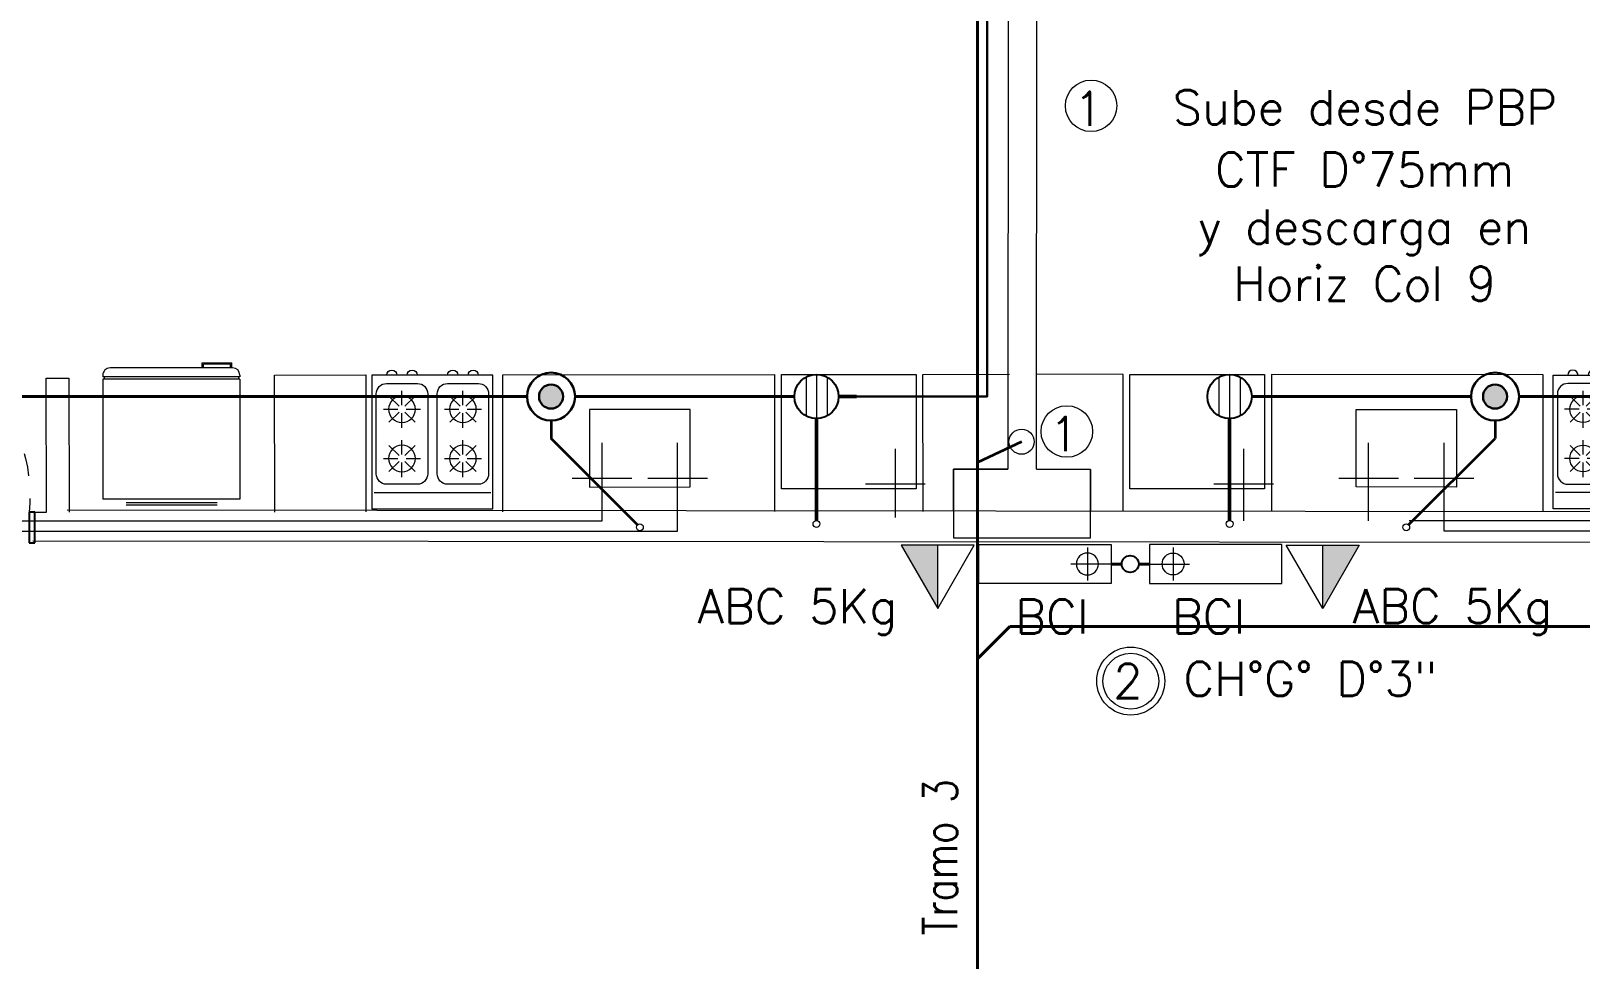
# Model space of a CAD drawing. Header units: millimetres. Extents: x 539 to 842, y -453 to -96.
# Drawn here: x 807.71 to 814.5, y -356.22 to -352.16 of the extents above; entities that cross this region are included whole.
import ezdxf
from ezdxf.enums import TextEntityAlignment as Align

# ---------------------------------------------------------------- set-up
doc = ezdxf.new("R2010")
doc.units = ezdxf.units.MM
doc.header["$LTSCALE"] = 0.1
for name, pattern in [('ACAD_ISO02W100', [15, 12, -3]), ('CONTINUA', [0]), ('Trazo', [0.00635, 0.003175, -0.003175])]:
    doc.linetypes.add(name, pattern=pattern)
doc.layers.get('0').update_dxf_attribs({"lineweight": 5})
for name, color, linetype, lineweight in [('00-Agua Caliente', 1, 'Continuous', 20), ('00-Agua Fria', 5, 'ACAD_ISO02W100', 20), ('00_Incendio_Bocas Incendio', 1, 'Continuous', 30), ('00_Incendio_Cañeria', 1, 'Continuous', 30), ('00_Incendio_Matafuego', 1, 'Continuous', 20), ('00_Incendio_Montantes', 1, 'Continuous', 30), ('00_Incendio_Numeracion Montantes', 1, 'Continuous', 30), ('00_Incendio_Textos', 7, 'Continuous', 13), ('A-DOOR', 7, 'Continuous', 5), ('MUEBLES', 250, 'Continuous', 5)]:
    doc.layers.add(name, color=color, linetype=linetype, lineweight=lineweight)
for name, color, linetype in [('00-Pluvial', 40, 'Continuous'), ('00-Secundario', 24, 'Continuous'), ('00-Ventilacion', 3, 'Continuous'), ('Textos', 7, 'Continuous')]:
    doc.layers.add(name, color=color, linetype=linetype)
doc.layers.add('00-Primario', color=7, linetype='Continuous', true_color=0xff2400)
doc.layers.add('A-DOOR-HDLN', color=5, linetype='Trazo', lineweight=5, true_color=0x0000ff)
doc.styles.add('Instal Sanit', font='techb___.ttf', dxfattribs={"height": 0.15})
doc.styles.add('Romans', font='romans.shx')
doc.styles.get("Standard").update_dxf_attribs({"font": 'arial.ttf'})

# ---------------------------------------------------------------- blocks, each defined once
blk = doc.blocks.new('Cocina 51cm')
at = {"layer": 'MUEBLES', "color": 8}
for p, q in [((-0.255, -0.036), (0, -0.036)), ((0, -0.036), (0.255, -0.036)), ((-0.1908, -0.1273), (-0.1462, -0.1718)), ((-0.1335, -0.1035), (-0.1335, -0.1666)), ((-0.0762, -0.1273), (-0.1207, -0.1718)), ((0.0762, -0.1273), (0.1207, -0.1718)), ((0.1335, -0.1035), (0.1335, -0.1666)), ((0.1908, -0.1273), (0.1462, -0.1718)), ((-0.2145, -0.1846), (-0.1515, -0.1846)), ((-0.1462, -0.1973), (-0.1908, -0.2419)), ((-0.1335, -0.2026), (-0.1335, -0.2656)), ((-0.1207, -0.1973), (-0.0762, -0.2419)), ((-0.1154, -0.1846), (-0.0524, -0.1846)), ((0.0524, -0.1846), (0.1154, -0.1846)), ((0.1207, -0.1973), (0.0762, -0.2419)), ((0.1335, -0.2026), (0.1335, -0.2656)), ((0.1462, -0.1973), (0.1908, -0.2419)), ((0.1515, -0.1846), (0.2145, -0.1846)), ((-0.1335, -0.3196), (-0.1335, -0.3826)), ((0.1335, -0.3196), (0.1335, -0.3826)), ((-0.2145, -0.4006), (-0.1515, -0.4006)), ((-0.1908, -0.3433), (-0.1462, -0.3879)), ((-0.0762, -0.3433), (-0.1207, -0.3879)), ((-0.1154, -0.4006), (-0.0524, -0.4006)), ((0.0524, -0.4006), (0.1154, -0.4006)), ((0.0762, -0.3433), (0.1207, -0.3879)), ((0.1908, -0.3433), (0.1462, -0.3879)), ((0.1515, -0.4006), (0.2145, -0.4006)), ((-0.1462, -0.4134), (-0.1908, -0.4579)), ((-0.1335, -0.4187), (-0.1335, -0.4817)), ((-0.1207, -0.4134), (-0.0762, -0.4579)), ((0.1207, -0.4134), (0.0762, -0.4579)), ((0.1335, -0.4187), (0.1335, -0.4817)), ((0.1462, -0.4134), (0.1908, -0.4579))]:
    blk.add_line(p, q, dxfattribs=at)
blk.add_lwpolyline([(-0.265, 0.036), (0.265, 0.036), (0.265, -0.5492), (-0.265, -0.5492)], close=True, dxfattribs=at)
for points in [[(-0.201, -0.5132), (-0.0659, -0.5132, 0.414214), (-0.0209, -0.4682), (-0.0209, -0.117, 0.414214), (-0.0659, -0.072), (-0.201, -0.072, 0.414214), (-0.246, -0.117), (-0.246, -0.4682, 0.414214)], [(0.0659, -0.5132), (0.201, -0.5132, 0.414214), (0.246, -0.4682), (0.246, -0.117, 0.414214), (0.201, -0.072), (0.0659, -0.072, 0.414214), (0.0209, -0.117), (0.0209, -0.4682, 0.414214)]]:
    blk.add_lwpolyline(points, format="xyb", close=True, dxfattribs=at)
for centre in [(-0.1335, -0.1846), (0.1335, -0.1846), (-0.1335, -0.4006), (0.1335, -0.4006)]:
    blk.add_circle(centre, 0.0585, dxfattribs=at)
for centre in [(-0.1782, -0.5492), (-0.0887, -0.5492), (0.0887, -0.5492), (0.1782, -0.5492)]:
    blk.add_arc(centre, 0.0225, 180, 0, dxfattribs=at)
blk = doc.blocks.new('Family7 - Puerta OBLAK - Acceso-2885777-1-TORRE-ARQ-PB')
at = {"layer": 'A-DOOR', "color": 8, "lineweight": 25}
for p, q in [((-0.425, -0.0668), (-0.425, 0.0668)), ((-0.425, 0.0668), (-0.4, 0.0668)), ((-0.4, 0.0668), (-0.4, -0.0668)), ((0.4, -0.0668), (0.4, 0.0668)), ((0.4, 0.0668), (0.425, 0.0668)), ((0.425, 0.0668), (0.425, -0.0668)), ((-0.4, -0.0668), (-0.425, -0.0668)), ((-0.4, -0.0667), (-0.3693, -0.0667)), ((-0.4, -0.8667), (-0.4, -0.0667)), ((-0.3693, -0.0667), (-0.3693, -0.8667)), ((0.425, -0.0668), (0.4, -0.0668)), ((-0.3693, -0.8667), (-0.4, -0.8667))]:
    blk.add_line(p, q, dxfattribs=at)
at = {"layer": 'A-DOOR-HDLN', "color": 8}
blk.add_arc((-0.3269, -0.1376), 0.7303, 266.67006, 5.56979, dxfattribs=at)
blk = doc.blocks.new('A$C2F886EFE')
at = {"layer": 'MUEBLES', "color": 8}
for p, q in [((0.0997, 0.6227), (0.4982, 0.6227)), ((0.0997, 0.6134), (0.4982, 0.6134)), ((0, 0.0718), (0, 0.5968)), ((0, 0.5968), (0.6, 0.5968)), ((0.6, 0.0718), (0.6, 0.5968)), ((0, 0.0718), (0.6, 0.0718)), ((0.0059, 0.0618), (0.0059, 0.0718)), ((0.5941, 0.0618), (0.5941, 0.0718)), ((0, 0.0618), (0.6, 0.0618)), ((0, 0.0533), (0, 0.0618)), ((0.0315, 0.0218), (0.5685, 0.0218)), ((0.0343, 0.0218), (0.0343, 0)), ((0.0401, 0.0218), (0.0401, 0.0059)), ((0.0401, 0.0059), (0.1586, 0.0059)), ((0.1586, 0.0218), (0.1586, 0.0059)), ((0.1645, 0.0218), (0.1645, 0)), ((0.6, 0.0533), (0.6, 0.0618)), ((0.1645, 0), (0.0343, 0))]:
    blk.add_line(p, q, dxfattribs=at)
for centre, start, end in [((0.0315, 0.0533), 180, 270), ((0.5685, 0.0533), 270, 0)]:
    blk.add_arc(centre, 0.0315, start, end, dxfattribs=at)
blk = doc.blocks.new('T1-PB-2020')
at = {"color": 8, "lineweight": 5}
for p, q in [((4107.4563, 1263.1732), (4107.452, 1258.8572)), ((4107.577, 1258.8571), (4107.5813, 1263.1731)), ((4103.2396, 1259.2568), (4103.3396, 1259.257)), ((4103.2407, 1258.6688), (4103.2396, 1259.2568)), ((4103.3396, 1259.257), (4103.3407, 1258.6689)), ((4104.2395, 1259.2698), (4104.64, 1259.2702)), ((4104.2407, 1258.6698), (4104.2395, 1259.2698)), ((4104.64, 1259.2705), (4104.6406, 1258.6705)), ((4105.24, 1259.2711), (4106.43, 1259.272)), ((4105.2406, 1258.6711), (4105.24, 1259.2711)), ((4106.43, 1259.272), (4106.4306, 1258.672)), ((4107.08, 1259.2727), (4107.46, 1259.2731)), ((4107.0806, 1258.6727), (4107.08, 1259.2727)), ((4107.9574, 1259.2727), (4107.5774, 1259.2731)), ((4107.9568, 1258.6727), (4107.9574, 1259.2727)), ((4108.6074, 1259.272), (4108.6068, 1258.672)), ((4109.7974, 1259.2711), (4108.6074, 1259.272)), ((4109.7968, 1258.6711), (4109.7974, 1259.2711)), ((4106.06, 1259.1197), (4105.62, 1259.1192)), ((4105.62, 1259.1192), (4105.62, 1258.7792)), ((4106.06, 1258.7797), (4106.06, 1259.1197)), ((4108.9774, 1258.7797), (4108.9774, 1259.1197)), ((4108.9774, 1259.1197), (4109.4174, 1259.1192)), ((4109.4174, 1259.1192), (4109.4174, 1258.7792)), ((4107.2145, 1258.8574), (4107.2142, 1258.5574)), ((4107.2143, 1258.6734), (4107.2145, 1258.8574)), ((4107.452, 1258.8572), (4107.2145, 1258.8574)), ((4107.2145, 1258.8574), (4107.452, 1258.8572)), ((4107.8145, 1258.8568), (4107.577, 1258.8571)), ((4107.577, 1258.8571), (4107.8145, 1258.8568)), ((4107.8142, 1258.5568), (4107.8145, 1258.8568)), ((4107.8145, 1258.8568), (4107.8143, 1258.6728)), ((4105.62, 1258.7792), (4106.06, 1258.7797)), ((4109.4174, 1258.7792), (4108.9774, 1258.7797)), ((4103.1902, 1258.6688), (4103.2407, 1258.6688)), ((4111.6967, 1258.6689), (4103.332, 1258.6773)), ((4103.1813, 1258.544), (4111.8471, 1258.5353)), ((4107.2142, 1258.5574), (4107.8142, 1258.5568))]:
    blk.add_line(p, q, dxfattribs=at)
at = {"layer": '00-Ventilacion', "color": 8, "lineweight": 5}
for points in [[(4106.4612, 1258.772), (4106.4612, 1259.272), (4107.0512, 1259.272), (4107.0512, 1258.772), (4106.4612, 1258.772)], [(4107.9871, 1258.772), (4107.9871, 1259.272), (4108.5771, 1259.272), (4108.5771, 1258.772), (4107.9871, 1258.772)]]:
    blk.add_lwpolyline(points, dxfattribs=at)
at = {"color": 8, "lineweight": 5, "xscale": -1}
for name, p, rotation in [('Family7 - Puerta OBLAK - Acceso-2885777-1-TORRE-ARQ-PB', (4102.7653, 1258.6016), 180.0572957129355), ('Cocina 51cm', (4104.9318, 1258.7197), 180)]:
    blk.add_blockref(name, p, dxfattribs=dict(at, rotation=rotation))
at = {"color": 8, "lineweight": 5}
for name, p, rotation in [('A$C2F886EFE', (4104.0879, 1259.3232), 180), ('Cocina 51cm', (4110.1056, 1258.7197), 180.0000005719432)]:
    blk.add_blockref(name, p, dxfattribs=dict(at, rotation=rotation))
blk = doc.blocks.new('Boca Incendio')
at = {"color": 1, "lineweight": 20}
blk.add_lwpolyline([(-0.58, -0.085), (0, -0.085), (0, 0.085), (-0.58, 0.085)], close=True, dxfattribs=at)
for points in [[(-0.104, -0.072), (-0.104, 0.072)], [(0, 0), (-0.176, 0)]]:
    blk.add_lwpolyline(points, dxfattribs=at)
blk.add_circle((-0.104, 0), 0.048, dxfattribs=at)

msp = doc.modelspace()

# ---------------------------------------------------------------- hatches: boundary and pattern name
at = {"layer": '00-Primario', "lineweight": 100}
for points in [[(810.0367, -353.7579, 1), (809.9315, -353.7579, 1)], [(814.1717, -353.7579, 1), (814.0665, -353.7579, 1)]]:
    msp.add_hatch(color=256, dxfattribs=at).paths.add_polyline_path(points)
at = {"layer": '00_Incendio_Matafuego'}
for points in [[(811.6779, -354.4093), (811.5179, -354.4093), (811.6779, -354.6864)], [(813.3645, -354.4093), (813.5245, -354.4093), (813.3645, -354.6864)]]:
    msp.add_hatch(color=256, dxfattribs=at).paths.add_polyline_path(points)

# ---------------------------------------------------------------- linework, layer by layer
at = {"layer": '00-Agua Caliente', "color": 1, "linetype": 'Continuous', "lineweight": 20}
for p, q in [((810.5385, -354.347), (810.5385, -353.961)), ((813.8958, -354.347), (813.8958, -353.961)), ((810.6693, -354.1165), (810.4076, -354.1165)), ((814.0267, -354.1165), (813.765, -354.1165))]:
    msp.add_line(p, q, dxfattribs=at)
at = {"layer": '00-Agua Caliente', "linetype": 'CONTINUA'}
for points in [[(806.707, -354.037), (806.707, -354.347), (810.5385, -354.347)], [(817.3962, -354.037), (817.3962, -354.347), (813.8958, -354.347)]]:
    msp.add_lwpolyline(points, dxfattribs=at)
at = {"layer": '00-Agua Fria', "color": 5, "linetype": 'Continuous', "lineweight": 20}
for p, q in [((810.2078, -354.3027), (810.2078, -353.961)), ((811.4923, -354.2877), (811.4923, -353.9866)), ((813.0183, -354.3027), (813.0183, -353.9866)), ((813.5652, -354.3021), (813.5652, -353.961)), ((810.3387, -354.1165), (810.0769, -354.1165)), ((813.6961, -354.1165), (813.4343, -354.1165)), ((811.6232, -354.142), (811.3614, -354.142)), ((813.1491, -354.142), (812.8874, -354.142))]:
    msp.add_line(p, q, dxfattribs=at)
at = {"layer": '00-Agua Fria', "ltscale": 3}
for points in [[(805.7784, -354.0135), (806.7595, -354.0135), (806.7595, -354.3027), (810.2078, -354.3027)], [(818.3247, -354.0135), (817.3437, -354.0135), (817.3437, -354.3027), (813.0183, -354.3027)]]:
    msp.add_lwpolyline(points, dxfattribs=at)
at = {"layer": '00-Pluvial', "lineweight": 40}
for points in [[(811.8521, -364.3495), (811.8521, -364.3495), (811.8521, -349.6443)], [(811.9935, -354.7655), (811.8521, -354.9068)], [(817.4988, -354.7655), (811.9935, -354.7655)]]:
    msp.add_lwpolyline(points, dxfattribs=at)
at = {"layer": '00-Pluvial', "lineweight": 35}
msp.add_lwpolyline([(812.0452, -353.9557), (811.8521, -354.0468)], dxfattribs=at)
at = {"layer": '00-Pluvial', "lineweight": 20}
for centre, radius in [((812.3496, -352.484), 0.1127), ((812.2434, -353.9109), 0.1127), ((812.0452, -353.9557), 0.0551)]:
    msp.add_circle(centre, radius, dxfattribs=at)
at = {"layer": '00-Primario', "lineweight": 40}
for points in [[(809.879, -353.7579), (806.1297, -353.7579)], [(810.0892, -353.7579), (811.0501, -353.7579)], [(814.014, -353.7579), (813.0531, -353.7579)], [(814.2242, -353.7579), (817.9446, -353.7579)]]:
    msp.add_lwpolyline(points, dxfattribs=at)
at = {"layer": '00-Primario', "lineweight": 35}
for points in [[(809.9841, -353.863), (809.9841, -353.9414)], [(814.1191, -353.863), (814.1191, -353.9414)], [(810.3625, -354.3198), (809.9841, -353.9414)], [(813.7407, -354.3198), (814.1191, -353.9414)]]:
    msp.add_lwpolyline(points, dxfattribs=at)
at = {"layer": '00-Primario', "lineweight": 30}
for centre, radius in [((809.9841, -353.7579), 0.1051), ((814.1191, -353.7579), 0.1051), ((809.9841, -353.7579), 0.0526), ((814.1191, -353.7579), 0.0526)]:
    msp.add_circle(centre, radius, dxfattribs=at)
at = {"layer": '00-Primario', "linetype": 'Continuous', "lineweight": 20}
for centre in [(810.3732, -354.3305), (813.7299, -354.3305)]:
    msp.add_circle(centre, 0.0151, dxfattribs=at)
at = {"layer": '00-Secundario', "lineweight": 15}
for p, q in [((811.1472, -353.6608), (811.1472, -353.8542)), ((812.956, -353.6608), (812.956, -353.8542)), ((811.1012, -353.6724), (811.1012, -353.8426)), ((811.1932, -353.6724), (811.1932, -353.8426)), ((812.91, -353.6724), (812.91, -353.8426)), ((813.002, -353.6724), (813.002, -353.8426))]:
    msp.add_line(p, q, dxfattribs=at)
at = {"layer": '00-Secundario', "lineweight": 30}
msp.add_lwpolyline([(811.3227, -353.7579), (811.8938, -353.7579), (811.8938, -349.7787)], dxfattribs=at)
at = {"layer": '00-Secundario', "lineweight": 50}
for points in [[(811.2441, -353.7579), (811.3227, -353.7579)], [(811.1468, -354.301), (811.1468, -353.8546)], [(812.9564, -354.301), (812.9564, -353.8546)]]:
    msp.add_lwpolyline(points, dxfattribs=at)
at = {"layer": '00-Secundario', "lineweight": 25}
for centre in [(811.1468, -353.7579), (812.9564, -353.7579)]:
    msp.add_circle(centre, 0.0967, dxfattribs=at)
at = {"layer": '00-Secundario', "linetype": 'Continuous', "lineweight": 20}
for centre in [(811.1468, -354.3161), (812.9564, -354.3161)]:
    msp.add_circle(centre, 0.0151, dxfattribs=at)
at = {"layer": '00-Ventilacion', "color": 6, "lineweight": 5}
for points in [[(810.994, -353.6615), (811.584, -353.6615), (811.584, -354.1615), (810.994, -354.1615)], [(812.52, -353.6615), (813.11, -353.6615), (813.11, -354.1615), (812.52, -354.1615)]]:
    msp.add_lwpolyline(points, close=True, dxfattribs=at)
at = {"layer": '00_Incendio_Cañeria', "lineweight": 40}
for points in [[(812.4375, -354.4915), (812.4842, -354.4915)], [(812.6049, -354.4915), (812.5582, -354.4915)]]:
    msp.add_lwpolyline(points, dxfattribs=at)
at = {"layer": '00_Incendio_Matafuego'}
for points in [[(811.6779, -354.6864), (811.8379, -354.4093), (811.5179, -354.4093)], [(813.3645, -354.6864), (813.2045, -354.4093), (813.5245, -354.4093)]]:
    msp.add_lwpolyline(points, close=True, dxfattribs=at)
for points in [[(811.6779, -354.6864), (811.6779, -354.4093)], [(813.3645, -354.6864), (813.3645, -354.4093)]]:
    msp.add_lwpolyline(points, dxfattribs=at)
at = {"layer": '00_Incendio_Montantes', "lineweight": 25}
msp.add_circle((812.5212, -354.4915), 0.037, dxfattribs=at)
at = {"layer": '00_Incendio_Numeracion Montantes', "lineweight": 20}
for radius in [0.149, 0.1223]:
    msp.add_circle((812.5235, -355.0045), radius, dxfattribs=at)

# ---------------------------------------------------------------- block references
at = {"color": 2}
msp.add_blockref('T1-PB-2020', (-3295.4671, -1612.9335), dxfattribs=at)
at = {"layer": '00_Incendio_Bocas Incendio', "xscale": -1, "rotation": 180}
msp.add_blockref('Boca Incendio', (812.4375, -354.4915), dxfattribs=at)
at = {"layer": '00_Incendio_Bocas Incendio', "rotation": 180}
msp.add_blockref('Boca Incendio', (812.6049, -354.4915), dxfattribs=at)

# ---------------------------------------------------------------- texts
at = {"layer": '00_Incendio_Textos', "color": 7, "char_height": 0.15, "width": 1.472225, "attachment_point": 2, "style": 'Instal Sanit'}
for insert in [(810.9884, -354.6011), (813.858, -354.6011)]:
    msp.add_mtext('\\pi-0.45,l0.6,t0.6;{\\Fromans|c0;ABC 5Kg}', dxfattribs=dict(at, insert=insert))
at = {"layer": '00_Incendio_Textos', "char_height": 0.15, "attachment_point": 8, "style": 'Romans'}
for insert in [(812.178, -354.7965), (812.8645, -354.7965)]:
    msp.add_mtext_dynamic_manual_height_columns('BCI', width=0.925144, gutter_width=0.75, heights=[0], dxfattribs=dict(at, insert=insert))
at = {"layer": '00_Incendio_Textos', "lineweight": 18, "insert": (813.8668, -354.9197), "char_height": 0.15, "attachment_point": 3}
msp.add_mtext_dynamic_manual_height_columns('\\A1;{\\Fromans|c0;CH°G° D°3\\H1x;"}', width=1.333034, gutter_width=12.5, heights=[0], dxfattribs=at)
at = {"layer": '00_Incendio_Textos', "color": 7, "style": 'Romans', "flags": 8}
msp.add_attdef('2', text='1', height=0.15, dxfattribs=at).set_placement((812.5109, -355.0045), align=Align.MIDDLE_CENTER)
at = {"layer": 'Textos', "style": 'Romans'}
for p in [(812.2733, -352.5723), (812.1671, -353.9969), (812.1671, -353.9969)]:
    msp.add_text('1', height=0.15, rotation=360, dxfattribs=at).set_placement(p)
at = {"layer": 'Textos', "color": 7, "style": 'Romans', "width": 0.8}
msp.add_text('Tramo 3', height=0.15, rotation=90, dxfattribs=at).set_placement((811.7637, -356.1187))
at = {"layer": 'Textos', "color": 7, "insert": (813.4741, -352.4152), "char_height": 0.15, "width": 2.196444, "attachment_point": 2, "style": 'Instal Sanit'}
msp.add_mtext('\\pi-0.45,l0.6,t0.6;{\\Fromans|c0;Sube desde PBP}', dxfattribs=at)
at = {"layer": 'Textos', "color": 7, "insert": (813.4731, -352.6881), "char_height": 0.15, "width": 2.196444, "attachment_point": 2, "rotation": 360, "style": 'Romans'}
msp.add_mtext('\\pi-0.45,l0.6,t0.6;CTF D°75mm\\Py descarga en \\PHoriz Col 9', dxfattribs=at)

doc.saveas('drawing.dxf')
